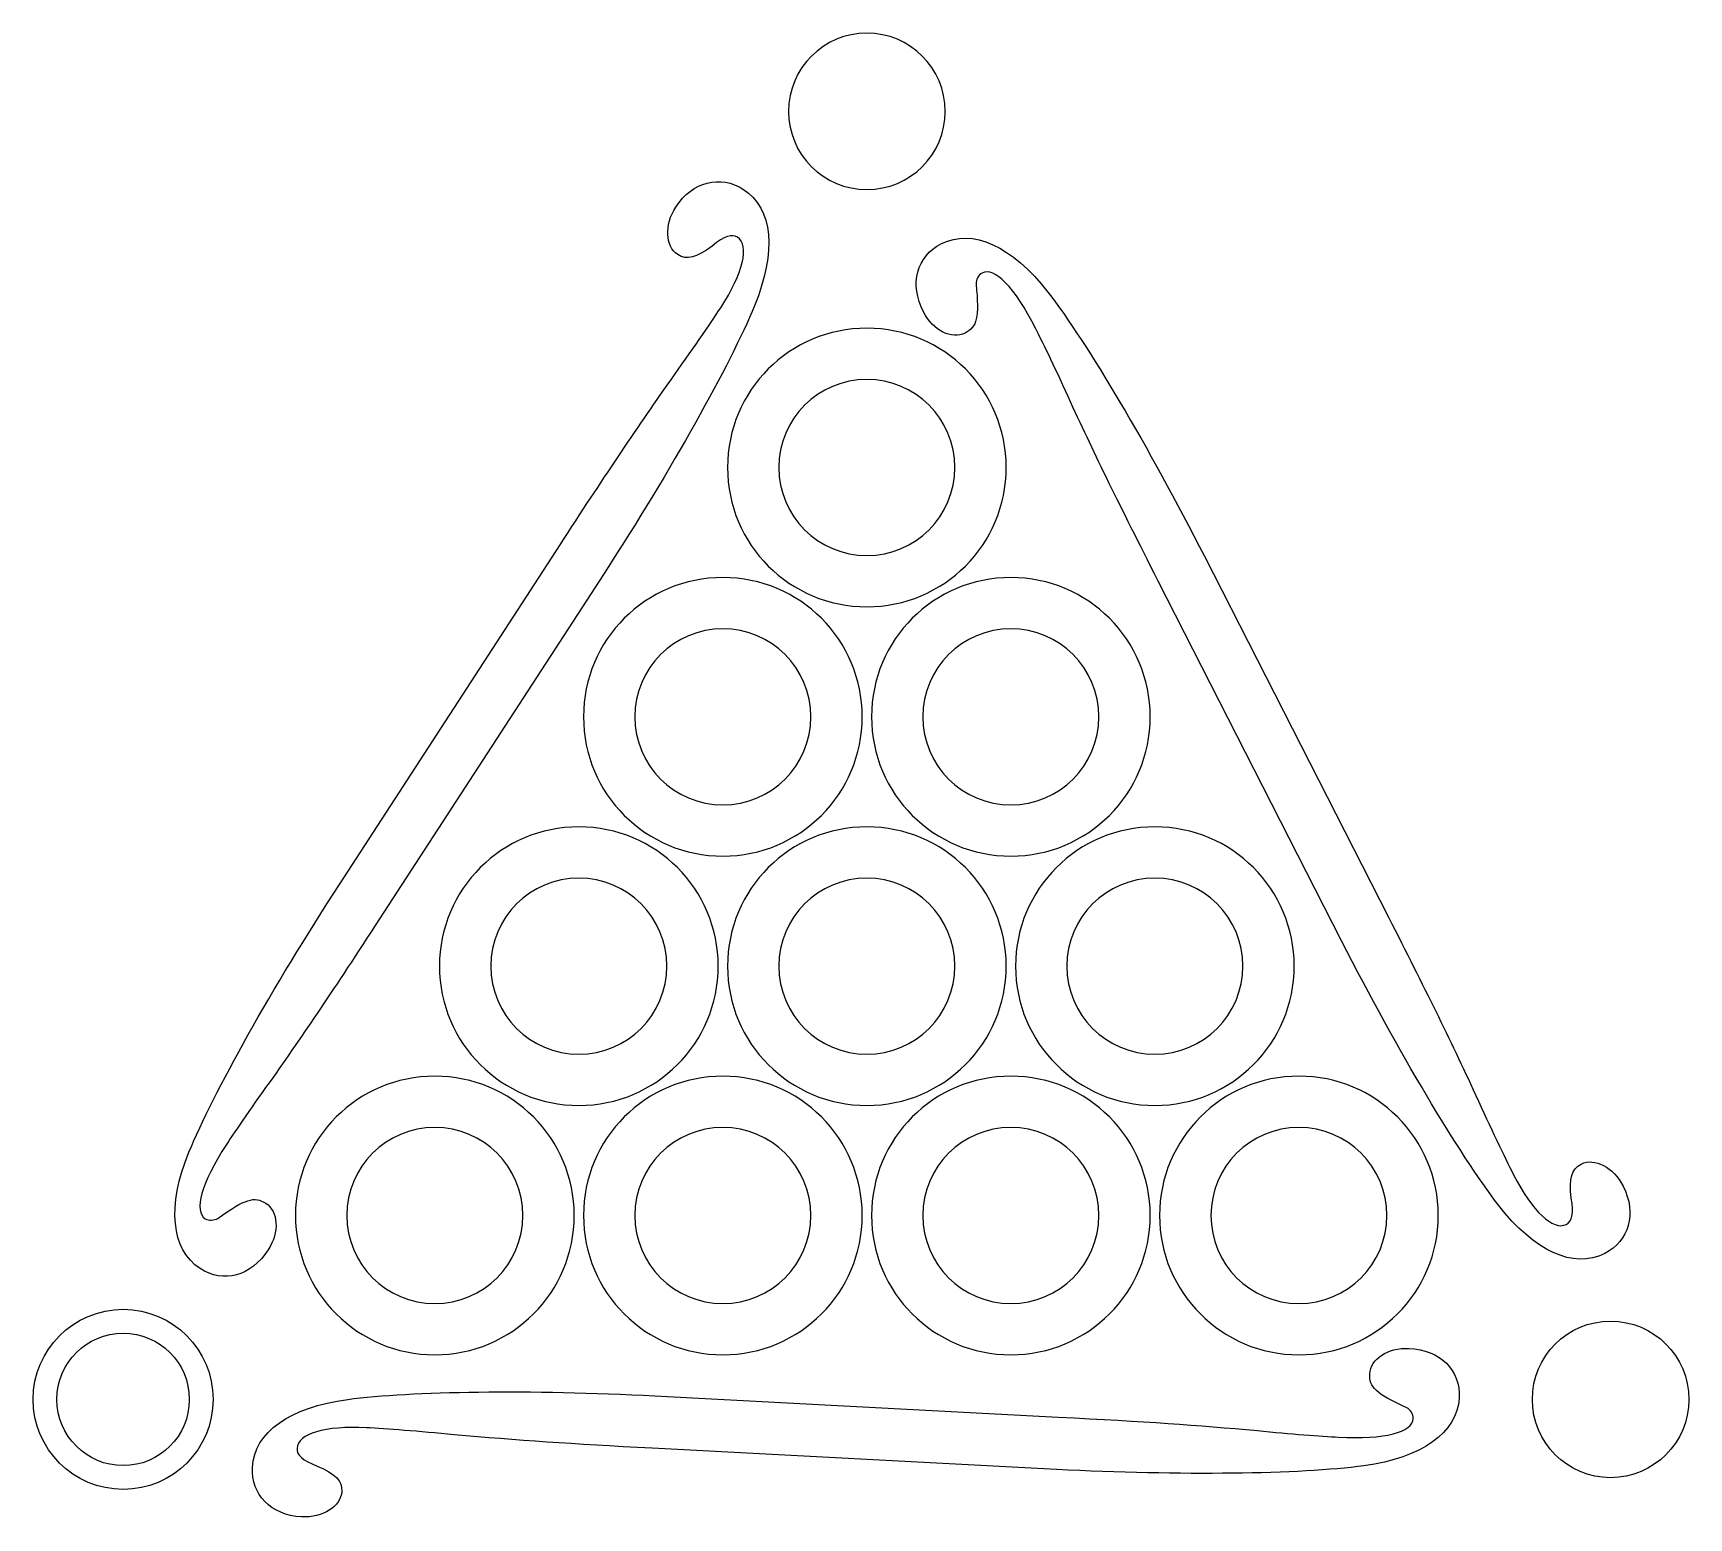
# Model space of a CAD drawing. Extents: x 0 to 154, y 0 to 138.
import ezdxf

# ---------------------------------------------------------------- set-up
doc = ezdxf.new("R2010")
doc.units = 0
doc.layers.get('0').update_dxf_attribs({"linetype": 'CONTINUOUS'})

msp = doc.modelspace()

# ---------------------------------------------------------------- linework, layer by layer
at = {"color": 7}
for p, q in [((77.611855, 123.623748), (77.611855, 123.623748)), ((28.517125, 58.910743), (49.050342, 90.532318)), ((77.611171, 89.544856), (77.611171, 89.544856)), ((109.040405, 89.465426), (126.162837, 55.867469)), ((53.142991, 87.873835), (32.662244, 56.339698)), ((121.807839, 53.646232), (104.737877, 87.156752)), ((77.611172, 84.765291), (77.611172, 84.765291)), ((64.205598, 66.32576), (64.205598, 66.32576)), ((91.016736, 66.32576), (91.016736, 66.32576)), ((64.205598, 61.546195), (64.205598, 61.546195)), ((91.016736, 61.546195), (91.016736, 61.546195)), ((50.800041, 43.106656), (50.800041, 43.106656)), ((77.610968, 43.106871), (77.610968, 43.106871)), ((104.422107, 43.106871), (104.422107, 43.106871)), ((50.800041, 38.327092), (50.800041, 38.327092)), ((77.610966, 38.327112), (77.610966, 38.327112)), ((104.422106, 38.327112), (104.422106, 38.327112)), ((37.394462, 19.88756), (37.394462, 19.88756)), ((64.205584, 19.887577), (64.205584, 19.887577)), ((91.016735, 19.88756), (91.016735, 19.88756)), ((117.827676, 19.887772), (117.827676, 19.887772)), ((37.394462, 15.107996), (37.394462, 15.107996)), ((64.205582, 15.108007), (64.205582, 15.108007)), ((91.016736, 15.107996), (91.016736, 15.107996)), ((117.827674, 15.108012), (117.827674, 15.108012)), ((0, 10.953742), (0, 10.953742)), ((2.214311, 10.953712), (2.214311, 10.953712)), ((57.882526, 11.286034), (95.433222, 9.309674)), ((139.56014, 10.953727), (139.56014, 10.953727)), ((95.275812, 4.429977), (57.620176, 6.406337))]:
    msp.add_line(p, q, dxfattribs=at)
for points in [[(77.611855, 138.192513), (73.589177, 138.192513), (70.317199, 134.922022), (70.317206, 130.899331)], [(84.905042, 130.899331), (84.905042, 134.922022), (81.634551, 138.192513), (77.611855, 138.192513)], [(70.317206, 130.899331), (70.317191, 126.876646), (73.589177, 123.623748), (77.611855, 123.623748)], [(77.611855, 123.623748), (81.634551, 123.623748), (84.905042, 126.876646), (84.905042, 130.899331)], [(59.823911, 121.996506), (61.380519, 124.375137), (63.969029, 125.022271), (66.120294, 123.640559)], [(66.120294, 123.640559), (68.866221, 121.856584), (69.216015, 117.851387), (67.152203, 112.796793)], [(59.998815, 117.571551), (58.844478, 118.323616), (58.757026, 120.334958), (59.823911, 121.996506)], [(65.56062, 119.180621), (65.070896, 119.49544), (64.353813, 119.320543), (63.216964, 118.358598)], [(64.004012, 112.621889), (66.085319, 115.840045), (66.732445, 118.428556), (65.56062, 119.180621)], [(84.554705, 118.585965), (87.422823, 120.037626), (91.130693, 118.376086), (94.471275, 114.073557)], [(63.216964, 118.358598), (61.712825, 117.256731), (60.85582, 117.01187), (59.998815, 117.571551)], [(82.89316, 112.219617), (81.54643, 114.84311), (82.228538, 117.396646), (84.554705, 118.585965)], [(88.332302, 115.840038), (87.999992, 115.682628), (87.755133, 115.192912), (87.772622, 114.825623)], [(93.334427, 110.663249), (91.358063, 114.563274), (89.486639, 116.434701), (88.332302, 115.840038)], [(87.772622, 114.825623), (88.087442, 111.677431), (87.860073, 110.820659), (86.758206, 110.260986)], [(94.471275, 114.073557), (98.126674, 109.299033), (103.828399, 99.697049), (109.040405, 89.465426)], [(67.152203, 112.796793), (64.861017, 107.252716), (59.456622, 97.598262), (53.142991, 87.873835)], [(59.351682, 105.870997), (61.258092, 108.54696), (62.989597, 111.065513), (64.004012, 112.621889)], [(86.758206, 110.260986), (85.516653, 109.631347), (83.785147, 110.470865), (82.89316, 112.219617)], [(77.611172, 110.71152), (70.443194, 110.71152), (64.638045, 104.907467), (64.638045, 97.7391)], [(90.584296, 97.7391), (90.584296, 104.907467), (84.779066, 110.71152), (77.611172, 110.71152)], [(96.57007, 103.842168), (95.310793, 106.640565), (94.034025, 109.299033), (93.334427, 110.663249)], [(49.050342, 90.532318), (53.108009, 96.776232), (55.958636, 101.04377), (59.351682, 105.870997)], [(77.611171, 105.931955), (73.084032, 105.931955), (69.417624, 102.266231), (69.417624, 97.738845)], [(85.804717, 97.738845), (85.804717, 102.266231), (82.138259, 105.931955), (77.611171, 105.931955)], [(104.737877, 87.156752), (101.012517, 94.467558), (98.948702, 98.682626), (96.57007, 103.842168)], [(64.638045, 97.7391), (64.638045, 90.570831), (70.443194, 84.765291), (77.611172, 84.765291)], [(69.417624, 97.738845), (69.417624, 93.211519), (73.084032, 89.544856), (77.611171, 89.544856)], [(77.611171, 89.544856), (82.138259, 89.544856), (85.804717, 93.211519), (85.804717, 97.738845)], [(77.611172, 84.765291), (84.779066, 84.765291), (90.584296, 90.570831), (90.584296, 97.7391)], [(64.205598, 87.492424), (57.037615, 87.492424), (51.232472, 81.688371), (51.232472, 74.520004)], [(77.178725, 74.520004), (77.178725, 81.688371), (71.373499, 87.492424), (64.205598, 87.492424)], [(91.016736, 87.492424), (83.848752, 87.492424), (78.043603, 81.688371), (78.043603, 74.520004)], [(103.989868, 74.520004), (103.989868, 81.688371), (98.184637, 87.492424), (91.016736, 87.492424)], [(64.205598, 82.712859), (59.678452, 82.712859), (56.012052, 79.047136), (56.012052, 74.519749)], [(72.399144, 74.519749), (72.399144, 79.047136), (68.732692, 82.712859), (64.205598, 82.712859)], [(91.016736, 82.712859), (86.489594, 82.712859), (82.823189, 79.047136), (82.823189, 74.519749)], [(99.210283, 74.519749), (99.210283, 79.047136), (95.543825, 82.712859), (91.016736, 82.712859)], [(51.232472, 74.520004), (51.232472, 67.351735), (57.037615, 61.546195), (64.205598, 61.546195)], [(56.012052, 74.519749), (56.012052, 69.992423), (59.678452, 66.32576), (64.205598, 66.32576)], [(64.205598, 61.546195), (71.373499, 61.546195), (77.178725, 67.351735), (77.178725, 74.520004)], [(64.205598, 66.32576), (68.732692, 66.32576), (72.399144, 69.992423), (72.399144, 74.519749)], [(78.043603, 74.520004), (78.043603, 67.351735), (83.848752, 61.546195), (91.016736, 61.546195)], [(82.823189, 74.519749), (82.823189, 69.992423), (86.489594, 66.32576), (91.016736, 66.32576)], [(91.016736, 61.546195), (98.184637, 61.546195), (103.989868, 67.351735), (103.989868, 74.520004)], [(91.016736, 66.32576), (95.543825, 66.32576), (99.210283, 69.992423), (99.210283, 74.519749)], [(50.800041, 64.273321), (43.63205, 64.273321), (37.8269, 58.469268), (37.8269, 51.300901)], [(63.773167, 51.300901), (63.773167, 58.469268), (57.967935, 64.273321), (50.800041, 64.273321)], [(77.610966, 64.273702), (70.443079, 64.273702), (64.638018, 58.469575), (64.638018, 51.301107)], [(90.583923, 51.301107), (90.583923, 58.469575), (84.778772, 64.273702), (77.610966, 64.273702)], [(104.422106, 64.273702), (97.254219, 64.273702), (91.449157, 58.469575), (91.449157, 51.301107)], [(117.395063, 51.301107), (117.395063, 58.469575), (111.589912, 64.273702), (104.422106, 64.273702)], [(14.507913, 33.987793), (16.799099, 39.532096), (22.255964, 49.291264), (28.517125, 58.910743)], [(50.800041, 59.493756), (46.272895, 59.493756), (42.606488, 55.828032), (42.606488, 51.300646)], [(58.99358, 51.300646), (58.99358, 55.828032), (55.32712, 59.493756), (50.800041, 59.493756)], [(77.610968, 59.493943), (73.083818, 59.493943), (69.417412, 55.828234), (69.417412, 51.300849)], [(85.804528, 51.300849), (85.804528, 55.828234), (82.138066, 59.493943), (77.610968, 59.493943)], [(104.422107, 59.493943), (99.894958, 59.493943), (96.228552, 55.828234), (96.228552, 51.300849)], [(112.615668, 51.300849), (112.615668, 55.828234), (108.949205, 59.493943), (104.422107, 59.493943)], [(32.662244, 56.339698), (28.202306, 49.466146), (25.578813, 45.566107), (22.308434, 40.913784)], [(126.162837, 55.867469), (129.538398, 49.238764), (131.812091, 44.639144), (134.295665, 39.269724)], [(136.39446, 29.055596), (132.739058, 33.830353), (127.072314, 43.327398), (121.807839, 53.646232)], [(37.8269, 51.300901), (37.8269, 44.132632), (43.63205, 38.327092), (50.800041, 38.327092)], [(42.606488, 51.300646), (42.606488, 46.773319), (46.272895, 43.106656), (50.800041, 43.106656)], [(50.800041, 38.327092), (57.967935, 38.327092), (63.773167, 44.132632), (63.773167, 51.300901)], [(50.800041, 43.106656), (55.32712, 43.106656), (58.99358, 46.773319), (58.99358, 51.300646)], [(64.638018, 51.301107), (64.638018, 44.132731), (70.443079, 38.327112), (77.610966, 38.327112)], [(69.417412, 51.300849), (69.417412, 46.773523), (73.083818, 43.106871), (77.610968, 43.106871)], [(77.610966, 38.327112), (84.778772, 38.327112), (90.583923, 44.132731), (90.583923, 51.301107)], [(77.610968, 43.106871), (82.138066, 43.106871), (85.804528, 46.773523), (85.804528, 51.300849)], [(91.449157, 51.301107), (91.449157, 44.132731), (97.254219, 38.327112), (104.422106, 38.327112)], [(96.228552, 51.300849), (96.228552, 46.773523), (99.894958, 43.106871), (104.422107, 43.106871)], [(104.422106, 38.327112), (111.589912, 38.327112), (117.395063, 44.132731), (117.395063, 51.301107)], [(104.422107, 43.106871), (108.949205, 43.106871), (112.615668, 46.773523), (112.615668, 51.300849)], [(22.308434, 40.913784), (20.506964, 38.430206), (18.845423, 35.999105), (18.005906, 34.704846)], [(37.394462, 41.054225), (30.226478, 41.054225), (24.421328, 35.250172), (24.421328, 28.081805)], [(50.367587, 28.081805), (50.367587, 35.250172), (44.562355, 41.054225), (37.394462, 41.054225)], [(64.205582, 41.054227), (57.037596, 41.054227), (51.232454, 35.250182), (51.232454, 28.081816)], [(77.178719, 28.081816), (77.178719, 35.250182), (71.373487, 41.054227), (64.205582, 41.054227)], [(91.016736, 41.054225), (83.848744, 41.054225), (78.043603, 35.250172), (78.043603, 28.081805)], [(103.989866, 28.081805), (103.989866, 35.250172), (98.184629, 41.054225), (91.016736, 41.054225)], [(117.827674, 41.054602), (110.659788, 41.054602), (104.854728, 35.250475), (104.854728, 28.082007)], [(130.800629, 28.082007), (130.800629, 35.250475), (124.995479, 41.054602), (117.827674, 41.054602)], [(134.295665, 39.269724), (135.642391, 36.296437), (136.971628, 33.533022), (137.811146, 31.871474)], [(37.394462, 36.27466), (32.867315, 36.27466), (29.200908, 32.608936), (29.200908, 28.08155)], [(45.588008, 28.08155), (45.588008, 32.608936), (41.921547, 36.27466), (37.394462, 36.27466)], [(64.205584, 36.274657), (59.678436, 36.274657), (56.012033, 32.608946), (56.012033, 28.081559)], [(72.399141, 28.081559), (72.399141, 32.608946), (68.73268, 36.274657), (64.205584, 36.274657)], [(91.016735, 36.27466), (86.489588, 36.27466), (82.823187, 32.608936), (82.823187, 28.08155)], [(99.210282, 28.08155), (99.210282, 32.608936), (95.543821, 36.27466), (91.016735, 36.27466)], [(117.827676, 36.274844), (113.300526, 36.274844), (109.63412, 32.609134), (109.63412, 28.081749)], [(126.021236, 28.081749), (126.021236, 32.609134), (122.354774, 36.274844), (117.827676, 36.274844)], [(15.539822, 23.144012), (12.846364, 24.893005), (12.444101, 28.950686), (14.507913, 33.987793)], [(18.005906, 34.704846), (15.627267, 31.049451), (14.927671, 28.495915), (16.029538, 27.778824)], [(143.180491, 29.702722), (142.970612, 31.556654), (143.197986, 32.396172), (144.107459, 32.868401)], [(144.107459, 32.868401), (145.331732, 33.498039), (147.115707, 32.571077), (148.007671, 30.804589)], [(137.811146, 31.871474), (139.56014, 28.460933), (141.484036, 26.624488), (142.708263, 27.254126)], [(17.183875, 27.813829), (19.772386, 29.650275), (20.611904, 29.895144), (21.661301, 29.213036)], [(142.708263, 27.254126), (143.232961, 27.516475), (143.442841, 28.233566), (143.180491, 29.702722)], [(148.007671, 30.804589), (149.301928, 28.286036), (148.56735, 25.697525), (146.293679, 24.543188)], [(16.029538, 27.778824), (16.344358, 27.58644), (16.886544, 27.621415), (17.183875, 27.813829)], [(21.661301, 29.213036), (22.815638, 28.460955), (22.95556, 26.537073), (21.888675, 24.893005)], [(24.421328, 28.081805), (24.421328, 20.913536), (30.226478, 15.107996), (37.394462, 15.107996)], [(29.200908, 28.08155), (29.200908, 23.554223), (32.867315, 19.88756), (37.394462, 19.88756)], [(37.394462, 15.107996), (44.562355, 15.107996), (50.367587, 20.913536), (50.367587, 28.081805)], [(37.394462, 19.88756), (41.921547, 19.88756), (45.588008, 23.554223), (45.588008, 28.08155)], [(51.232454, 28.081816), (51.232454, 20.913543), (57.037596, 15.108007), (64.205582, 15.108007)], [(56.012033, 28.081559), (56.012033, 23.55423), (59.678436, 19.887577), (64.205584, 19.887577)], [(64.205582, 15.108007), (71.373487, 15.108007), (77.178719, 20.913543), (77.178719, 28.081816)], [(64.205584, 19.887577), (68.73268, 19.887577), (72.399141, 23.55423), (72.399141, 28.081559)], [(78.043603, 28.081805), (78.043603, 20.913536), (83.848744, 15.107996), (91.016736, 15.107996)], [(82.823187, 28.08155), (82.823187, 23.554223), (86.489588, 19.88756), (91.016735, 19.88756)], [(91.016735, 19.88756), (95.543821, 19.88756), (99.210282, 23.554223), (99.210282, 28.08155)], [(91.016736, 15.107996), (98.184629, 15.107996), (103.989866, 20.913536), (103.989866, 28.081805)], [(104.854728, 28.082007), (104.854728, 20.913631), (110.659788, 15.108012), (117.827674, 15.108012)], [(109.63412, 28.081749), (109.63412, 23.554423), (113.300526, 19.887772), (117.827676, 19.887772)], [(117.827674, 15.108012), (124.995479, 15.108012), (130.800629, 20.913631), (130.800629, 28.082007)], [(117.827676, 19.887772), (122.354774, 19.887772), (126.021236, 23.554423), (126.021236, 28.081749)], [(146.293679, 24.543188), (143.372881, 23.056537), (139.73504, 24.753068), (136.39446, 29.055596)], [(21.888675, 24.893005), (20.279597, 22.409434), (17.743556, 21.727326), (15.539822, 23.144012)], [(0, 10.953742), (0, 15.580044), (3.761387, 19.341153), (8.387681, 19.341153)], [(8.387681, 19.341153), (13.013975, 19.341153), (16.755245, 15.580044), (16.755245, 10.953742)], [(2.214311, 10.953712), (2.214311, 14.357222), (4.981512, 17.12422), (8.385014, 17.12422)], [(8.385014, 17.12422), (11.788524, 17.12422), (14.540919, 14.357222), (14.540919, 10.953712)], [(139.56014, 10.953727), (139.56014, 14.976419), (142.813202, 18.246805), (146.835868, 18.246805)], [(146.835868, 18.246805), (150.858534, 18.246805), (154.129109, 14.976419), (154.129109, 10.953727)], [(124.431332, 13.332359), (124.501296, 14.71407), (126.092877, 15.798442), (128.051752, 15.693502)], [(128.051752, 15.693502), (131.007553, 15.553588), (132.878979, 13.699648), (132.739058, 11.076155)], [(127.876852, 10.166679), (124.99101, 11.478426), (124.361371, 12.108064), (124.431332, 13.332359)], [(8.387681, 2.566069), (3.761387, 2.566069), (0, 6.327448), (0, 10.953742)], [(8.385014, 4.783001), (4.981512, 4.783001), (2.214311, 7.550195), (2.214311, 10.953712)], [(14.540919, 10.953712), (14.540919, 7.550195), (11.788524, 4.783001), (8.385014, 4.783001)], [(16.755245, 10.953742), (16.755245, 6.327448), (13.013975, 2.566069), (8.387681, 2.566069)], [(20.419519, 4.622362), (20.594416, 7.910476), (23.882297, 10.219149), (29.286693, 10.953727)], [(29.286693, 10.953727), (35.233267, 11.740775), (46.304407, 11.880697), (57.882526, 11.286034)], [(132.739058, 11.076155), (132.56416, 7.875493), (129.276048, 5.496862), (123.871653, 4.762284)], [(146.835868, 3.660417), (142.813202, 3.660417), (139.56014, 6.931036), (139.56014, 10.953727)], [(154.129109, 10.953727), (154.129109, 6.931036), (150.858534, 3.660417), (146.835868, 3.660417)], [(95.433222, 9.309674), (103.61852, 8.889915), (108.305827, 8.557601), (113.972572, 8.050398)], [(128.471511, 9.18724), (128.488998, 9.554529), (128.191671, 10.00927), (127.876852, 10.166679)], [(31.018198, 8.312747), (27.187898, 8.505131), (24.634355, 7.770553), (24.564405, 6.38885)], [(39.186009, 7.665614), (35.915375, 7.980433), (32.872123, 8.207807), (31.018198, 8.312747)], [(113.972572, 8.050398), (117.015824, 7.735578), (119.953903, 7.508204), (121.493019, 7.438247)], [(121.493019, 7.438247), (125.848018, 7.21088), (128.401551, 7.875493), (128.471511, 9.18724)], [(24.564405, 6.38885), (24.5294, 5.794194), (25.054114, 5.269495), (26.45332, 4.744796)], [(57.620176, 6.406337), (50.187177, 6.791121), (45.062633, 7.140915), (39.186009, 7.665614)], [(26.45332, 4.744796), (28.149836, 4.010218), (28.779474, 3.398068), (28.727004, 2.366158)], [(123.871653, 4.762284), (117.907579, 3.975236), (106.749222, 3.835314), (95.275812, 4.429977)], [(24.984164, 0.005014), (22.151025, 0.162424), (20.279597, 2.086321), (20.419519, 4.622362)], [(28.727004, 2.366158), (28.656994, 0.984454), (26.960531, -0.082431), (24.984164, 0.005014)]]:
    msp.add_open_spline(points, degree=3, dxfattribs=at)

doc.saveas('drawing.dxf')
